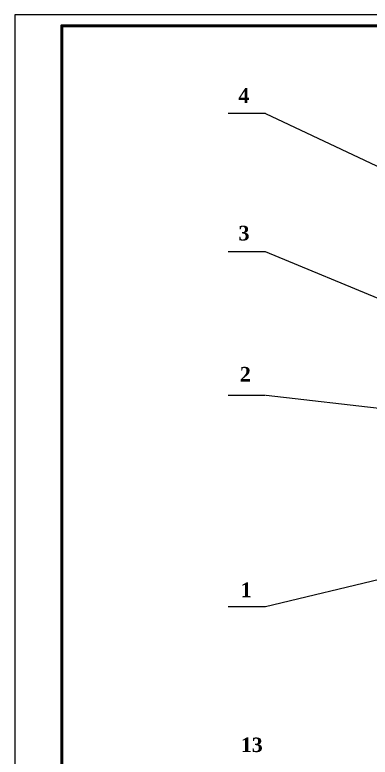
# Model space of a CAD drawing. Header units: inches. Extents: x -122986 to 27550, y -4965 to 6170.
# Drawn here: x 3780.5 to 3977.7, y 791.1 to 1202.7 of the extents above; entities that cross this region are included whole.
import ezdxf

# ---------------------------------------------------------------- set-up
doc = ezdxf.new("R2010")
doc.units = ezdxf.units.IN
doc.header["$LTSCALE"] = 2
doc.header["$MEASUREMENT"] = 0
doc.layers.add('1 mãnh', color=7, linetype='Continuous', lineweight=5)
doc.layers.add('1 Đậm', color=7, linetype='Continuous', lineweight=50)
doc.styles.add('vn', font='VTIMEN.TTF', dxfattribs={"height": 4})

msp = doc.modelspace()

# ---------------------------------------------------------------- linework, layer by layer
at = {"layer": '1 mãnh', "lineweight": 13, "ltscale": 15}
for p, q in [((3919.657, 1147.92), (3898.832, 1147.92)), ((3919.657, 1071.259), (3898.832, 1071.259)), ((4078.469, 1005.665), (3919.657, 1071.259)), ((3919.657, 991.551), (3898.832, 991.551)), ((4025.127, 979.528), (3919.953, 991.591)), ((4012.566, 896.839), (3919.657, 874.367)), ((3919.657, 874.367), (3898.832, 874.367))]:
    msp.add_line(p, q, dxfattribs=at)
at = {"layer": '1 mãnh', "lineweight": 25, "ltscale": 15}
msp.add_line((3919.657, 1147.92), (4068.637, 1077.87), dxfattribs=at)
at = {"layer": '1 mãnh', "ltscale": 15}
msp.add_lwpolyline([(3780.506, 361.68), (4969.506, 361.68), (4969.506, 1202.68), (3780.506, 1202.68)], close=True, dxfattribs=at)
at = {"layer": '1 Đậm', "ltscale": 0.2}
msp.add_lwpolyline([(3806.506, 366.68), (4964.506, 366.68), (4964.506, 1196.68), (3806.506, 1196.68)], close=True, dxfattribs=at)

# ---------------------------------------------------------------- texts
at = {"layer": '1 mãnh', "lineweight": 13, "ltscale": 2, "attachment_point": 1, "style": 'vn'}
for s, insert, char_height, width in [('\\A1;\\pi4.7344;{\\fTimes New Roman|b1|i0|c0|p18;4}', (3899.794, 1162.006), 8.12308, 14.69244), ('\\A1;\\pi4.7843;{\\fTimes New Roman|b1|i0|c0|p18;3}', (3899.866, 1085.723), 8.12308, 14.69244), ('\\A1;\\pi4.7813;{\\fTimes New Roman|b1|i0|c0|p18;2}', (3900.558, 1007.466), 8.12308, 14.69244), ('\\A1;\\pi1.525;{\\fTimes New Roman|b1|i0|c0|p18;1}', (3904.284, 887.929), 8.12308, 7.34622), ('\\A1;\\pi-1.5704;{\\fTimes New Roman|b1|i0|c0|p18;13}', (3907.55, 801.96), 8, 7.23491)]:
    msp.add_mtext(s, dxfattribs=dict(at, insert=insert, char_height=char_height, width=width))

doc.saveas('drawing.dxf')
